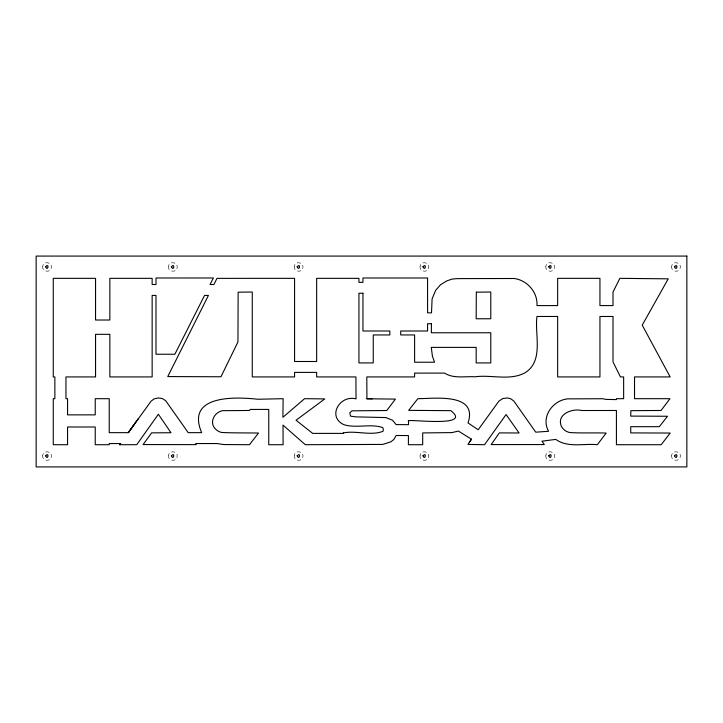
<?xml version="1.0" encoding="UTF-8"?>
<svg xmlns="http://www.w3.org/2000/svg" width="723" height="723" viewBox="0 0 723 723"><rect width="100%" height="100%" fill="white"/><g stroke="black" fill="none" stroke-linecap="round" stroke-linejoin="round"><path stroke-width="0.54" stroke-dasharray="3.62 2.71" d="M42.747 266.209C41.536 271.694 50.601 273.294 51.333 267.727C52.544 262.241 43.488 260.642 42.747 266.209M42.747 455.273C41.536 460.759 50.601 462.359 51.333 456.791C52.544 451.306 43.488 449.706 42.747 455.273M168.531 266.209C167.32 271.694 176.385 273.294 177.117 267.727C178.328 262.241 169.272 260.642 168.531 266.209M168.531 455.273C167.32 460.759 176.385 462.359 177.117 456.791C178.328 451.306 169.272 449.706 168.531 455.273M294.315 266.209C293.104 271.694 302.169 273.294 302.901 267.727C304.112 262.241 295.047 260.642 294.315 266.209M294.315 455.273C293.104 460.759 302.169 462.359 302.901 456.791C304.112 451.306 295.047 449.706 294.315 455.273M420.099 266.209C418.888 271.694 427.953 273.294 428.685 267.727C429.896 262.241 420.831 260.642 420.099 266.209M420.099 455.273C418.888 460.759 427.953 462.359 428.685 456.791C429.896 451.306 420.831 449.706 420.099 455.273M545.883 266.209C544.672 271.694 553.728 273.294 554.469 267.727C555.68 262.241 546.615 260.642 545.883 266.209M545.883 455.273C544.672 460.759 553.728 462.359 554.469 456.791C555.68 451.306 546.615 449.706 545.883 455.273M671.667 266.209C670.456 271.694 679.512 273.294 680.253 267.727C681.464 262.241 672.399 260.642 671.667 266.209M671.667 455.273C670.456 460.759 679.512 462.359 680.253 456.791C681.464 451.306 672.399 449.706 671.667 455.273"/><path stroke-width="1.08" d="M128.586 432.318L151.017 401.247L154.062 398.879L158.491 397.948L162.53 398.626L165.82 400.876L188.206 432.661L201.663 432.661C185.224 394.198 236.773 396.936 257.93 399.259L283.136 398.689L282.901 417.288L304.564 398.689L324.781 398.915L296.041 420.226L312.67 433.393L343.1 433.393L343.488 432.896C355.815 430.357 371.315 436.086 383 431.279C383.371 430.086 383.47 428.64 382.702 427.582C370.628 423.389 356.466 428.531 344.058 424.735C326.841 417.081 339.394 394.613 356.041 398.861L355.915 376.927L316.647 376.927L316.647 372.39L294.568 372.39L294.568 376.927L252.282 376.927L252.282 292.02L238.129 292.182L237.957 341.943L220.967 376.773L167.763 376.566L208.423 295.418L204.564 295.418L174.876 354.243L155.996 354.243L155.996 295.418L152.146 295.418L152.146 376.927L109.86 376.927L109.86 334.324L95.553 334.324L95.553 376.927L65.956 376.927L65.956 398.689L67.564 398.689L67.564 414.866L95.237 414.866L95.237 398.689L109.236 398.689L109.236 432.661L128.36 432.661L135.662 422.322M469.372 442.259L467.989 444.419L484.518 444.717L506.073 414.55L519.096 432.987L499.349 432.887L491.179 444.582L544.302 444.564L541.961 441.184L555.788 439.394C567.817 448.133 583.813 443.235 597.315 444.717L606.163 433.077C594.351 432.634 582.512 433.258 570.709 432.607C566.805 432.354 563.289 429.814 561.391 426.462C556.231 414.143 572.11 408.152 581.888 410.519L616.421 410.492L616.421 444.717L661.184 444.717L670.212 433.05L630.727 432.896L630.727 426.678L659.304 426.678L667.51 416.258L630.709 416.105L630.881 410.664L661.048 410.474L669.968 398.689L634.532 398.689L634.532 376.927L670.158 376.927L642.232 325.151L668.233 278.834L619.846 278.346L613.005 292.029L613.005 305.585L599.945 305.585L599.945 278.346L557.65 278.346L557.65 305.585L536.972 305.585C537.867 292.354 527.284 280.271 514.27 278.5L457.442 278.617L452.264 279.06L447.022 280.786L440.524 284.726L435.716 290.266L432.092 298.906L431.514 312.851L427.582 312.851L427.582 277.994L362.955 277.994L362.955 282.35L358.942 282.35L358.942 278.346L316.647 278.346L316.647 361.5L294.568 361.5L294.568 278.346L216.981 278.364L213.891 284.528L210.059 284.528L213.366 277.984L155.996 277.994L155.996 284.528L152.146 284.528L152.146 278.346L109.86 278.346L109.86 320.018L95.553 320.018L95.553 278.346L53.258 278.346L53.258 376.927L54.867 376.927L54.867 398.689L53.258 398.689L53.258 444.717L67.564 444.717L67.564 426.995L95.237 426.995L95.237 444.717L109.236 444.717L109.236 443.551L120.605 443.551L119.783 444.717L136.755 444.69L158.364 414.252L170.999 432.743L151.613 432.851L143.109 444.564L194.523 444.627L196.231 444.582L195.59 443.551L217.063 443.551L223.678 444.546L249.462 444.717L258.491 433.05C246.407 432.833 234.315 433.032 222.241 432.517C219.223 432.255 216.493 430.302 214.577 428.043C209.327 421.401 214.93 412.029 222.585 410.673L249.444 410.474L250.248 409.426L268.757 409.426L268.757 444.717L283.118 444.717L283.009 425.124L305.305 444.699L382.729 444.419L390.854 441.852L393.809 439.485L396.159 435.481L408.441 435.571L408.378 444.717L422.693 444.717L422.693 432.932L451.92 432.598L458.418 431.071L471.495 439.213L469.372 442.259L471.468 439.195M128.36 432.661L138.147 418.816M343.1 433.393L343.488 432.896M366.932 398.789L395.427 399.096L386.778 410.51L352.038 410.836L349.796 412.815L350.501 416.123L355.743 416.873L385.82 417.569L392.481 420.199L396.132 424.591L408.522 424.672L408.54 421.238C402.648 417.885 474.234 428.748 450.836 410.664L408.667 410.357L417.867 398.662C432.878 398.843 478.382 392.092 468.034 422.964L478.201 429.76L498.96 401.084L502.792 398.518L507.483 397.957L510.881 398.834L513.863 401.084L535.743 432.173L548.567 431.279C540.623 417.171 552.607 400.271 567.754 398.87L602.901 398.735L605.747 399.385L616.421 399.602L616.421 398.689L623.642 398.689L623.642 376.927L620.451 376.927L613.005 361.907L613.005 316.475L599.945 316.475L599.945 376.927L557.65 376.927L557.65 316.484L536.972 316.475C534.414 333.99 544.292 361.283 524.744 372.932C509.643 380.958 491.215 374.523 475.011 376.8C464.88 376.123 453.719 378.924 444.591 373.095L414.604 373.122L414.604 376.927L366.805 376.927L366.932 398.789L372.417 398.771M476.33 292.182L476.168 318.771L490.79 318.771L490.79 292.02L476.33 292.182M431.432 323.741L431.36 332.77L490.79 332.77L490.79 362.928L476.177 362.928L476.177 347.383L431.306 347.383L432.399 356.141L434.55 362.223L414.604 362.223L414.604 334.948L400.714 334.948L400.714 330.998L427.582 330.998L427.582 323.714L431.432 323.741M45.612 266.715C47.863 272.101 49.571 262.431 45.612 266.715M45.612 455.779C47.863 461.157 49.571 451.495 45.612 455.779M171.396 266.715C173.647 272.101 175.355 262.431 171.396 266.715M171.396 455.779C173.647 461.157 175.355 451.495 171.396 455.779M297.18 266.715C299.43 272.101 301.139 262.431 297.18 266.715M297.18 455.779C299.43 461.157 301.139 451.495 297.18 455.779M422.964 266.715C425.214 272.101 426.922 262.431 422.964 266.715M422.964 455.779C425.214 461.157 426.922 451.495 422.964 455.779M548.748 266.715C550.998 272.101 552.706 262.431 548.748 266.715M548.748 455.779C550.998 461.157 552.706 451.495 548.748 455.779M674.532 266.715C676.782 272.101 678.49 262.431 674.532 266.715M674.532 455.779C676.782 461.157 678.49 451.495 674.532 455.779M120.596 443.551L119.783 444.717L120.596 443.551M686.85 256.078L36.15 256.078L36.15 466.922L686.85 466.922L686.85 256.078M362.955 293.24L358.942 293.24L358.942 362.928L373.249 362.928L373.249 334.948L389.824 334.948L389.824 330.998L362.955 330.998L362.955 293.24"/></g></svg>
